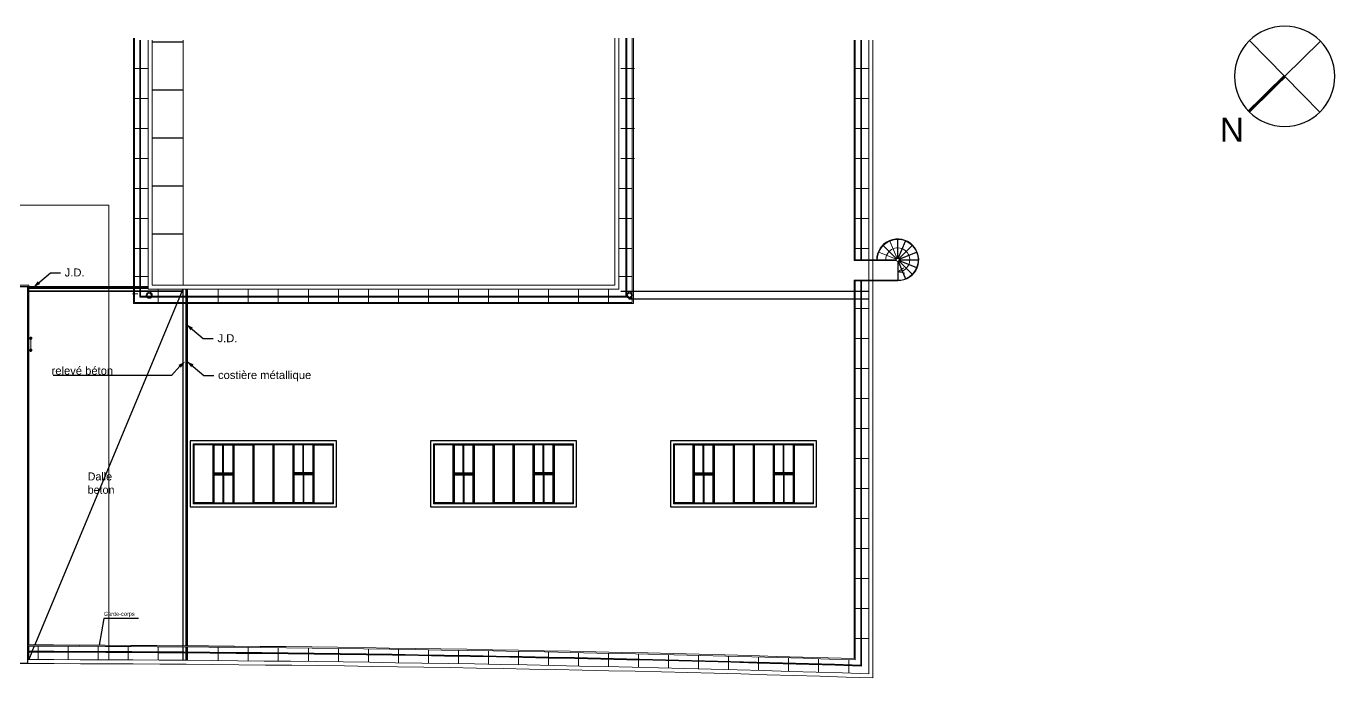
# Model space of a CAD drawing. Header units: metres. Extents: x 382092 to 525597, y 303932 to 353394.
# Drawn here: x 460204 to 525597, y 320809 to 353394 of the extents above; entities that cross this region are included whole.
import ezdxf

# ---------------------------------------------------------------- set-up
doc = ezdxf.new("R2010")
doc.units = ezdxf.units.M
doc.header["$LTSCALE"] = 2
doc.header["$MEASUREMENT"] = 0
doc.linetypes.add('STYLE_06', pattern=[2.08328, 1.25, -0.41656, 0.13886, -0.27786])
doc.linetypes.add('STYLE_12', pattern=[0.46875, 0.3125, -0.15625])
for name, color, linetype in [('0.01', 8, 'Continuous'), ('0.03M', 254, 'Continuous'), ('15HATCH', 151, 'Continuous'), ('MOJI', 7, 'Continuous')]:
    doc.layers.add(name, color=color, linetype=linetype)
for name, color, linetype, lineweight in [('0.03', 151, 'Continuous', 5), ('0.03TEN', 8, 'STYLE_12', 5), ('0.15', 5, 'Continuous', 15), ('0.30', 1, 'Continuous', 30), ('KIJYUN', 6, 'STYLE_06', 5)]:
    doc.layers.add(name, color=color, linetype=linetype, lineweight=lineweight)
doc.styles.add('arial', font='arial.ttf')

msp = doc.modelspace()

# ---------------------------------------------------------------- hatches: boundary and pattern name
at = {"layer": 'MOJI', "extrusion": (0, 0, -1)}
h = msp.add_hatch(color=256, dxfattribs=at)
h.paths.add_polyline_path([(-460567, 340339), (-460840, 340569), (-460781, 340639)])
h.paths.add_polyline_path([(-460567, 340339), (-460899, 340499), (-460840, 340569)])
at = {"layer": 'MOJI'}
h = msp.add_hatch(color=256, dxfattribs=at)
h.paths.add_polyline_path([(468204, 338485), (468477, 338256), (468535, 338325)])
h.paths.add_polyline_path([(468418, 338186), (468477, 338256), (468204, 338485)])
at = {"layer": 'MOJI', "extrusion": (0, 0, -1)}
h = msp.add_hatch(color=256, dxfattribs=at)
h.paths.add_polyline_path([(-467935, 336319), (-468149, 336619), (-467876, 336389)])
h.paths.add_polyline_path([(-467876, 336389), (-468149, 336619), (-467817, 336459)])
at = {"layer": 'MOJI'}
h = msp.add_hatch(color=256, dxfattribs=at)
h.paths.add_polyline_path([(468448, 336339), (468233, 336639), (468506, 336409)])
h.paths.add_polyline_path([(468506, 336409), (468233, 336639), (468565, 336479)])

# ---------------------------------------------------------------- linework, layer by layer
at = {"flags": 128}
msp.add_lwpolyline([(523089, 353394, 1), (523089, 348379, 1)], format="xyb", close=True, dxfattribs=at)
for points in [[(524877, 352645), (521302, 349128)], [(524848, 349099), (521331, 352674)]]:
    msp.add_lwpolyline(points, dxfattribs=at)
at = {"ltscale": 0.1, "flags": 128}
msp.add_lwpolyline([(523089, 350887, 150, 150, 0), (521302, 349128, 0, 0, 0)], format="xyseb", dxfattribs=at)
at = {"layer": '0.01', "lineweight": 30}
for p, q in [((468029, 340249), (460632, 322455)), ((460607, 322395), (460495, 322125)), ((460482, 322095), (460329, 321725))]:
    msp.add_line(p, q, dxfattribs=at)
at = {"layer": '0.01', "flags": 128}
for points in [[(465894, 339849), (465894, 352690)], [(465924, 339879), (465924, 352690)], [(490184, 339879), (490184, 352800)], [(490214, 339849), (490214, 352800)], [(501904, 352690), (501904, 341709)], [(501934, 352690), (501934, 341709)], [(465564, 340139), (460329, 340139)], [(465894, 340139), (465624, 340139)], [(468029, 340139), (465924, 340139)], [(489924, 340139), (502304, 340139)], [(501904, 340659), (501904, 321428)], [(501934, 340659), (501934, 321397)], [(490214, 339849), (465894, 339849)], [(490184, 339879), (465924, 339879)], [(502304, 339739), (490324, 339739)], [(468584, 332459), (468584, 329559)], [(469524, 332459), (468584, 332459)], [(469524, 332459), (469524, 329559)], [(469554, 332509), (469554, 329509)], [(469584, 332459), (469584, 331059)], [(469584, 332459), (470524, 332459)], [(470039, 331059), (470039, 332459)], [(470069, 331059), (470069, 332459)], [(470524, 332459), (470524, 331059)], [(470554, 332509), (470554, 329509)], [(470584, 332459), (470584, 329559)], [(470584, 332459), (471524, 332459)], [(471524, 332459), (471524, 329559)], [(471554, 332509), (471554, 329509)], [(472524, 332459), (471584, 332459)], [(471584, 332459), (471584, 329559)], [(472524, 332459), (472524, 329559)], [(472554, 332509), (472554, 329509)], [(472584, 332459), (472584, 329559)], [(473524, 332459), (472584, 332459)], [(473524, 332459), (473524, 329559)], [(473554, 332509), (473554, 329509)], [(473584, 332459), (473584, 331059)], [(474524, 332459), (473584, 332459)], [(474039, 331059), (474039, 332459)], [(474069, 331059), (474069, 332459)], [(474524, 332459), (474524, 331059)], [(474554, 332509), (474554, 329509)], [(474584, 332459), (475524, 332459)], [(474584, 332459), (474584, 329559)], [(475524, 332459), (475524, 329559)], [(480584, 332459), (480584, 329559)], [(481524, 332459), (480584, 332459)], [(481524, 332459), (481524, 329559)], [(481554, 332509), (481554, 329509)], [(481584, 332459), (481584, 331059)], [(481584, 332459), (482524, 332459)], [(482039, 331059), (482039, 332459)], [(482069, 331059), (482069, 332459)], [(482524, 332459), (482524, 331059)], [(482554, 332509), (482554, 329509)], [(482584, 332459), (482584, 329559)], [(482584, 332459), (483524, 332459)], [(483524, 332459), (483524, 329559)], [(483554, 332509), (483554, 329509)], [(484524, 332459), (483584, 332459)], [(483584, 332459), (483584, 329559)], [(484524, 332459), (484524, 329559)], [(484554, 332509), (484554, 329509)], [(484584, 332459), (484584, 329559)], [(485524, 332459), (484584, 332459)], [(485524, 332459), (485524, 329559)], [(485554, 332509), (485554, 329509)], [(485584, 332459), (485584, 331059)], [(486524, 332459), (485584, 332459)], [(486039, 331059), (486039, 332459)], [(486069, 331059), (486069, 332459)], [(486524, 332459), (486524, 331059)], [(486554, 332509), (486554, 329509)], [(486584, 332459), (486584, 329559)], [(486584, 332459), (487524, 332459)], [(487524, 332459), (487524, 329559)], [(493524, 332459), (492584, 332459)], [(492584, 332459), (492584, 329559)], [(493524, 332459), (493524, 329559)], [(493554, 332509), (493554, 329509)], [(493584, 332459), (494524, 332459)], [(493584, 332459), (493584, 331059)], [(494039, 331059), (494039, 332459)], [(494069, 331059), (494069, 332459)], [(494524, 332459), (494524, 331059)], [(494554, 332509), (494554, 329509)], [(494584, 332459), (495524, 332459)], [(494584, 332459), (494584, 329559)], [(495524, 332459), (495524, 329559)], [(495554, 332509), (495554, 329509)], [(495584, 332459), (495584, 329559)], [(496524, 332459), (495584, 332459)], [(496524, 332459), (496524, 329559)], [(496554, 332509), (496554, 329509)], [(497524, 332459), (496584, 332459)], [(496584, 332459), (496584, 329559)], [(497524, 332459), (497524, 329559)], [(497554, 332509), (497554, 329509)], [(498524, 332459), (497584, 332459)], [(497584, 332459), (497584, 331059)], [(498039, 331059), (498039, 332459)], [(498069, 331059), (498069, 332459)], [(498524, 332459), (498524, 331059)], [(498554, 332509), (498554, 329509)], [(498584, 332459), (499524, 332459)], [(498584, 332459), (498584, 329559)], [(499524, 332459), (499524, 329559)], [(469554, 331009), (470554, 331009)], [(469584, 331059), (470524, 331059)], [(469584, 330959), (470524, 330959)], [(469584, 330959), (469584, 329559)], [(470039, 330959), (470039, 329559)], [(470069, 330959), (470069, 329559)], [(470524, 330959), (470524, 329559)], [(474554, 331009), (473554, 331009)], [(474524, 331059), (473584, 331059)], [(474524, 330959), (473584, 330959)], [(473584, 330959), (473584, 329559)], [(474039, 330959), (474039, 329559)], [(474069, 330959), (474069, 329559)], [(474524, 330959), (474524, 329559)], [(481554, 331009), (482554, 331009)], [(481584, 331059), (482524, 331059)], [(481584, 330959), (482524, 330959)], [(481584, 330959), (481584, 329559)], [(482039, 330959), (482039, 329559)], [(482069, 330959), (482069, 329559)], [(482524, 330959), (482524, 329559)], [(486554, 331009), (485554, 331009)], [(486524, 331059), (485584, 331059)], [(486524, 330959), (485584, 330959)], [(485584, 330959), (485584, 329559)], [(486039, 330959), (486039, 329559)], [(486069, 330959), (486069, 329559)], [(486524, 330959), (486524, 329559)], [(493554, 331009), (494554, 331009)], [(493584, 331059), (494524, 331059)], [(493584, 330959), (493584, 329559)], [(493584, 330959), (494524, 330959)], [(494039, 330959), (494039, 329559)], [(494069, 330959), (494069, 329559)], [(494524, 330959), (494524, 329559)], [(498554, 331009), (497554, 331009)], [(498524, 331059), (497584, 331059)], [(497584, 330959), (497584, 329559)], [(498524, 330959), (497584, 330959)], [(498039, 330959), (498039, 329559)], [(498069, 330959), (498069, 329559)], [(498524, 330959), (498524, 329559)], [(469524, 329559), (468584, 329559)], [(469584, 329559), (470524, 329559)], [(470584, 329559), (471524, 329559)], [(472524, 329559), (471584, 329559)], [(473524, 329559), (472584, 329559)], [(474524, 329559), (473584, 329559)], [(474584, 329559), (475524, 329559)], [(481524, 329559), (480584, 329559)], [(481584, 329559), (482524, 329559)], [(482584, 329559), (483524, 329559)], [(484524, 329559), (483584, 329559)], [(485524, 329559), (484584, 329559)], [(486524, 329559), (485584, 329559)], [(486584, 329559), (487524, 329559)], [(493524, 329559), (492584, 329559)], [(493584, 329559), (494524, 329559)], [(494584, 329559), (495524, 329559)], [(496524, 329559), (495584, 329559)], [(497524, 329559), (496584, 329559)], [(498524, 329559), (497584, 329559)], [(498584, 329559), (499524, 329559)]]:
    msp.add_lwpolyline(points, dxfattribs=at)
at = {"layer": '0.01'}
msp.add_lwpolyline([(468404, 329359), (475704, 329359), (475704, 332659), (468404, 332659)], close=True, dxfattribs=at)
at = {"layer": '0.01', "flags": 128}
for points in [[(480404, 329359), (487704, 329359), (487704, 332659), (480404, 332659)], [(492404, 329359), (499704, 329359), (499704, 332659), (492404, 332659)]]:
    msp.add_lwpolyline(points, close=True, dxfattribs=at)
at = {"layer": '0.01'}
for radius, start, end in [(1435570, 88.209677, 89.871285), (1435540, 88.208442, 89.871283)]:
    msp.add_arc((457054, -1113441), radius, start, end, dxfattribs=at)
at = {"layer": '0.03'}
for p, q in [((460329, 340374), (465564, 340374)), ((465624, 340374), (465894, 340374)), ((465924, 340374), (466294, 340374))]:
    msp.add_line(p, q, dxfattribs=at)
at = {"layer": '0.03', "flags": 128}
for points in [[(465564, 339519), (465564, 352800)], [(465624, 339579), (465624, 352800)], [(466294, 340249), (466294, 352690)], [(466494, 340449), (466494, 352690)], [(468054, 340449), (468054, 352690)], [(489614, 340449), (489614, 352800)], [(489814, 340249), (489814, 352800)], [(490484, 339579), (490484, 352800)], [(490544, 339519), (490544, 352800)], [(501574, 341679), (501574, 352690)], [(501634, 341709), (501634, 352690)], [(502304, 352690), (502304, 341709)], [(502504, 352690), (502504, 341709)], [(466294, 351269), (465624, 351269)], [(489924, 351269), (490594, 351269)], [(501634, 351269), (502304, 351269)], [(466294, 349769), (465624, 349769)], [(489924, 349769), (490594, 349769)], [(501634, 349769), (502304, 349769)], [(466294, 348269), (465624, 348269)], [(489924, 348269), (490594, 348269)], [(501634, 348269), (502304, 348269)], [(466294, 346769), (465624, 346769)], [(489924, 346769), (490594, 346769)], [(501634, 346769), (502304, 346769)], [(466294, 345269), (465624, 345269)], [(489814, 345269), (490484, 345269)], [(501634, 345269), (502304, 345269)], [(464329, 344439), (454544, 344439)], [(464329, 344439), (464329, 321725)], [(466294, 343769), (465624, 343769)], [(489814, 343769), (490484, 343769)], [(501634, 343769), (502304, 343769)], [(466294, 342269), (465624, 342269)], [(489814, 342269), (490484, 342269)], [(501634, 342269), (502304, 342269)], [(503684, 341738), (502811, 342099)], [(503701, 341762), (503032, 342430)], [(503725, 341778), (503363, 342651)], [(503679, 341709), (501574, 341709)], [(503679, 341679), (501574, 341679)], [(502304, 341679), (502304, 340689)], [(502504, 341679), (502504, 340689)], [(466294, 340879), (465624, 340879)], [(489814, 340879), (490484, 340879)], [(503754, 341109), (504066, 341308)], [(503754, 341109), (504118, 341045)], [(460329, 340439), (454544, 340439)], [(460329, 340439), (460329, 337814)], [(489814, 340249), (466294, 340249)], [(489614, 340449), (466494, 340449)], [(466804, 340249), (466804, 339579)], [(468259, 340249), (468259, 322415)], [(469804, 340249), (469804, 339579)], [(471304, 340249), (471304, 339579)], [(472804, 340249), (472804, 339579)], [(474304, 340249), (474304, 339579)], [(475804, 340249), (475804, 339579)], [(477304, 340249), (477304, 339579)], [(478804, 340249), (478804, 339579)], [(480304, 340249), (480304, 339579)], [(481804, 340249), (481804, 339579)], [(483304, 340249), (483304, 339579)], [(484804, 340249), (484804, 339579)], [(486304, 340249), (486304, 339579)], [(487804, 340249), (487804, 339579)], [(489304, 340249), (489304, 339579)], [(501574, 321769), (501574, 340689)], [(503754, 340689), (501574, 340689)], [(503754, 340659), (501574, 340659)], [(501634, 321707), (501634, 340659)], [(502304, 340659), (502304, 321016)], [(502504, 340659), (502504, 320809)], [(490544, 339519), (465564, 339519)], [(490484, 339579), (465624, 339579)], [(501634, 339269), (502304, 339269)], [(460404, 337814), (460279, 337814)], [(460404, 337764), (460279, 337764)], [(460329, 337764), (460329, 337214)], [(460429, 337764), (460429, 337214)], [(501634, 337769), (502304, 337769)], [(460404, 337214), (460279, 337214)], [(460404, 337164), (460279, 337164)], [(460329, 337164), (460329, 322455)], [(460404, 337164), (460454, 337164)], [(501634, 336269), (502304, 336269)], [(501634, 334769), (502304, 334769)], [(501634, 333269), (502304, 333269)], [(501634, 331769), (502304, 331769)], [(501634, 330269), (502304, 330269)], [(501634, 328769), (502304, 328769)], [(501634, 327269), (502304, 327269)], [(501634, 325769), (502304, 325769)], [(501634, 324269), (502304, 324269)], [(460329, 322395), (460329, 322125)], [(460804, 322394), (460804, 321724)], [(462304, 322389), (462304, 321719)], [(501634, 322769), (502304, 322769)], [(460329, 322095), (460329, 321725)], [(463804, 322383), (463804, 321713)], [(465304, 322375), (465304, 321705)], [(466804, 322366), (466804, 321696)], [(468259, 322355), (468259, 322085)], [(468259, 322055), (468259, 321685)], [(469804, 322342), (469804, 321672)], [(471304, 322328), (471304, 321658)], [(472804, 322313), (472804, 321643)], [(474304, 322295), (474304, 321625)], [(475804, 322277), (475804, 321607)], [(477304, 322256), (477304, 321586)], [(478804, 322234), (478804, 321564)], [(480304, 322211), (480304, 321541)], [(481804, 322186), (481804, 321516)], [(483304, 322159), (483304, 321489)], [(484804, 322131), (484804, 321461)], [(486304, 322101), (486304, 321431)], [(487804, 322070), (487804, 321400)], [(489304, 322037), (489304, 321367)], [(490804, 322002), (490804, 321332)], [(492304, 321966), (492304, 321296)], [(493804, 321929), (493804, 321258)], [(495304, 321889), (495304, 321219)], [(496804, 321849), (496804, 321178)], [(498304, 321806), (498304, 321136)], [(499804, 321762), (499804, 321092)], [(501304, 321717), (501304, 321047)]]:
    msp.add_lwpolyline(points, dxfattribs=at)
for points in [[(503754, 340659, 2.414214), (502704, 341709)], [(503754, 340689, 2.414214), (502734, 341709)], [(503754, 341109, 2.414214), (503154, 341709)], [(503754, 341784, 1), (503754, 341634, 1), (503754, 341784)], [(490354, 340089, 1), (490354, 339789, 1), (490354, 340089)], [(490354, 340039, 1), (490354, 339839, 1), (490354, 340039)]]:
    msp.add_lwpolyline(points, format="xyb", dxfattribs=at)
for points in [[(466354, 340089, 1), (466354, 339789, 1)], [(466354, 340039, 1), (466354, 339839, 1)]]:
    msp.add_lwpolyline(points, format="xyb", close=True, dxfattribs=at)
at = {"layer": '0.03'}
msp.add_lwpolyline([(468554, 329509), (475554, 329509), (475554, 332509), (468554, 332509)], close=True, dxfattribs=at)
at = {"layer": '0.03', "flags": 128}
for points in [[(480554, 329509), (487554, 329509), (487554, 332509), (480554, 332509)], [(492554, 329509), (499554, 329509), (499554, 332509), (492554, 332509)]]:
    msp.add_lwpolyline(points, close=True, dxfattribs=at)
at = {"layer": '0.03'}
for radius, start, end in [(1435900, 88.223263, 89.871315), (1435840, 88.220793, 89.871309), (1435170, 88.193201, 89.871249), (1434970, 88.184959, 89.871231)]:
    msp.add_arc((457054, -1113441), radius, start, end, dxfattribs=at)
at = {"layer": '0.03M'}
for p, q in [((460329, 340144), (465564, 340144)), ((465624, 340144), (465894, 340144)), ((465924, 340144), (468029, 340144))]:
    msp.add_line(p, q, dxfattribs=at)
at = {"layer": '0.03M', "flags": 128}
for points in [[(466494, 352609), (468054, 352609)], [(466494, 350209), (468054, 350209)], [(466494, 347809), (468054, 347809)], [(466494, 345409), (468054, 345409)], [(466494, 343009), (468054, 343009)], [(460329, 340344), (465564, 340344)], [(460329, 340294), (465564, 340294)], [(465624, 340344), (465894, 340344)], [(465624, 340294), (465894, 340294)], [(465924, 340344), (466294, 340344)], [(465924, 340294), (466294, 340294)], [(468029, 340249), (468029, 322417)], [(468179, 340249), (468179, 322416)], [(468229, 340249), (468229, 322416)], [(468029, 322357), (468029, 322087)], [(468029, 322057), (468029, 321687)], [(468179, 322356), (468179, 322086)], [(468179, 322056), (468179, 321686)], [(468229, 322356), (468229, 322086)], [(468229, 322056), (468229, 321686)]]:
    msp.add_lwpolyline(points, dxfattribs=at)
at = {"layer": '0.03TEN', "const_width": 0.1}
for points in [[(469554, 332509), (470054, 331009), (470554, 332509)], [(474554, 332509), (474054, 331009), (473554, 332509)], [(469554, 329509), (470054, 331009), (470554, 329509)], [(474554, 329509), (474054, 331009), (473554, 329509)]]:
    msp.add_lwpolyline(points, dxfattribs=at)
at = {"layer": '0.03TEN', "const_width": 0.1, "flags": 128}
for points in [[(481554, 332509), (482054, 331009), (482554, 332509)], [(486554, 332509), (486054, 331009), (485554, 332509)], [(493554, 332509), (494054, 331009), (494554, 332509)], [(498554, 332509), (498054, 331009), (497554, 332509)], [(481554, 329509), (482054, 331009), (482554, 329509)], [(486554, 329509), (486054, 331009), (485554, 329509)], [(493554, 329509), (494054, 331009), (494554, 329509)], [(498554, 329509), (498054, 331009), (497554, 329509)]]:
    msp.add_lwpolyline(points, dxfattribs=at)
at = {"layer": '0.15', "lineweight": 50, "flags": 128}
for points in [[(460404, 337814), (460454, 337814), (460454, 337764), (460404, 337764)], [(460404, 337214), (460454, 337214), (460454, 337164), (460404, 337164)]]:
    msp.add_lwpolyline(points, close=True, dxfattribs=at)
at = {"layer": '0.30', "linetype": 'Continuous'}
msp.add_line((459879, 340374), (460279, 340374), dxfattribs=at)
at = {"layer": '0.30', "flags": 128}
msp.add_lwpolyline([(460279, 321526), (460279, 340374)], dxfattribs=at)
at = {"layer": '0.30'}
msp.add_arc((457054, -1113441), 1434970, 89.871231, 89.887203, dxfattribs=at)
at = {"layer": '15HATCH', "flags": 128}
for points in [[(503754, 341784), (503754, 342729)], [(503782, 341778), (504144, 342651)], [(503807, 341762), (504475, 342430)], [(503823, 341738), (504696, 342099)], [(503754, 341634), (503754, 340689)], [(503782, 341640), (504144, 340767)], [(503807, 341656), (504475, 340988)], [(503823, 341680), (504696, 341319)], [(503829, 341709), (504774, 341709)]]:
    msp.add_lwpolyline(points, dxfattribs=at)
at = {"layer": 'KIJYUN', "flags": 128}
msp.add_lwpolyline([(465784, 340009), (465514, 340009)], dxfattribs=at)
at = {"layer": 'MOJI', "flags": 128}
for points in [[(460567, 340339), (461416, 341054), (461919, 341054)], [(467876, 336389), (467472, 335928), (461549, 335928)], [(468228, 336643), (469077, 335928), (469580, 335928)]]:
    msp.add_lwpolyline(points, dxfattribs=at)
at = {"layer": 'MOJI'}
for points in [[(468204, 338485), (469053, 337770), (469556, 337770)], [(465816, 323771), (464084, 323771), (463850, 322443)]]:
    msp.add_lwpolyline(points, dxfattribs=at)

# ---------------------------------------------------------------- texts
at = {"layer": 'MOJI', "attachment_point": 1, "style": 'arial'}
for s, insert, char_height, width in [('N', (519850, 348814), 1200, 14026.81), ('J.D.', (469766, 337993), 400, 13020.3), ('\\fMS UI Gothic|b0|i0|c0|p39;Dalle \\Pbeton', (463278, 331079), 400, 13020.3), ('{\\fMS UI Gothic|b0|i0|c128|p17;Garde-corps}', (464086, 324108), 200, 8399.99)]:
    msp.add_mtext(s, dxfattribs=dict(at, insert=insert, char_height=char_height, width=width))
at = {"layer": 'MOJI', "char_height": 400, "width": 13020.3, "line_spacing_factor": 0.6, "style": 'arial'}
for s, insert, attachment_point in [('{\\fArial|b0|i0|c238|p34;J.D. }', (462129, 341277), 1), ('relevé béton', (464549, 336368), 3), ('costière métallique', (469789, 336151), 1)]:
    msp.add_mtext(s, dxfattribs=dict(at, insert=insert, attachment_point=attachment_point))

doc.saveas('drawing.dxf')
